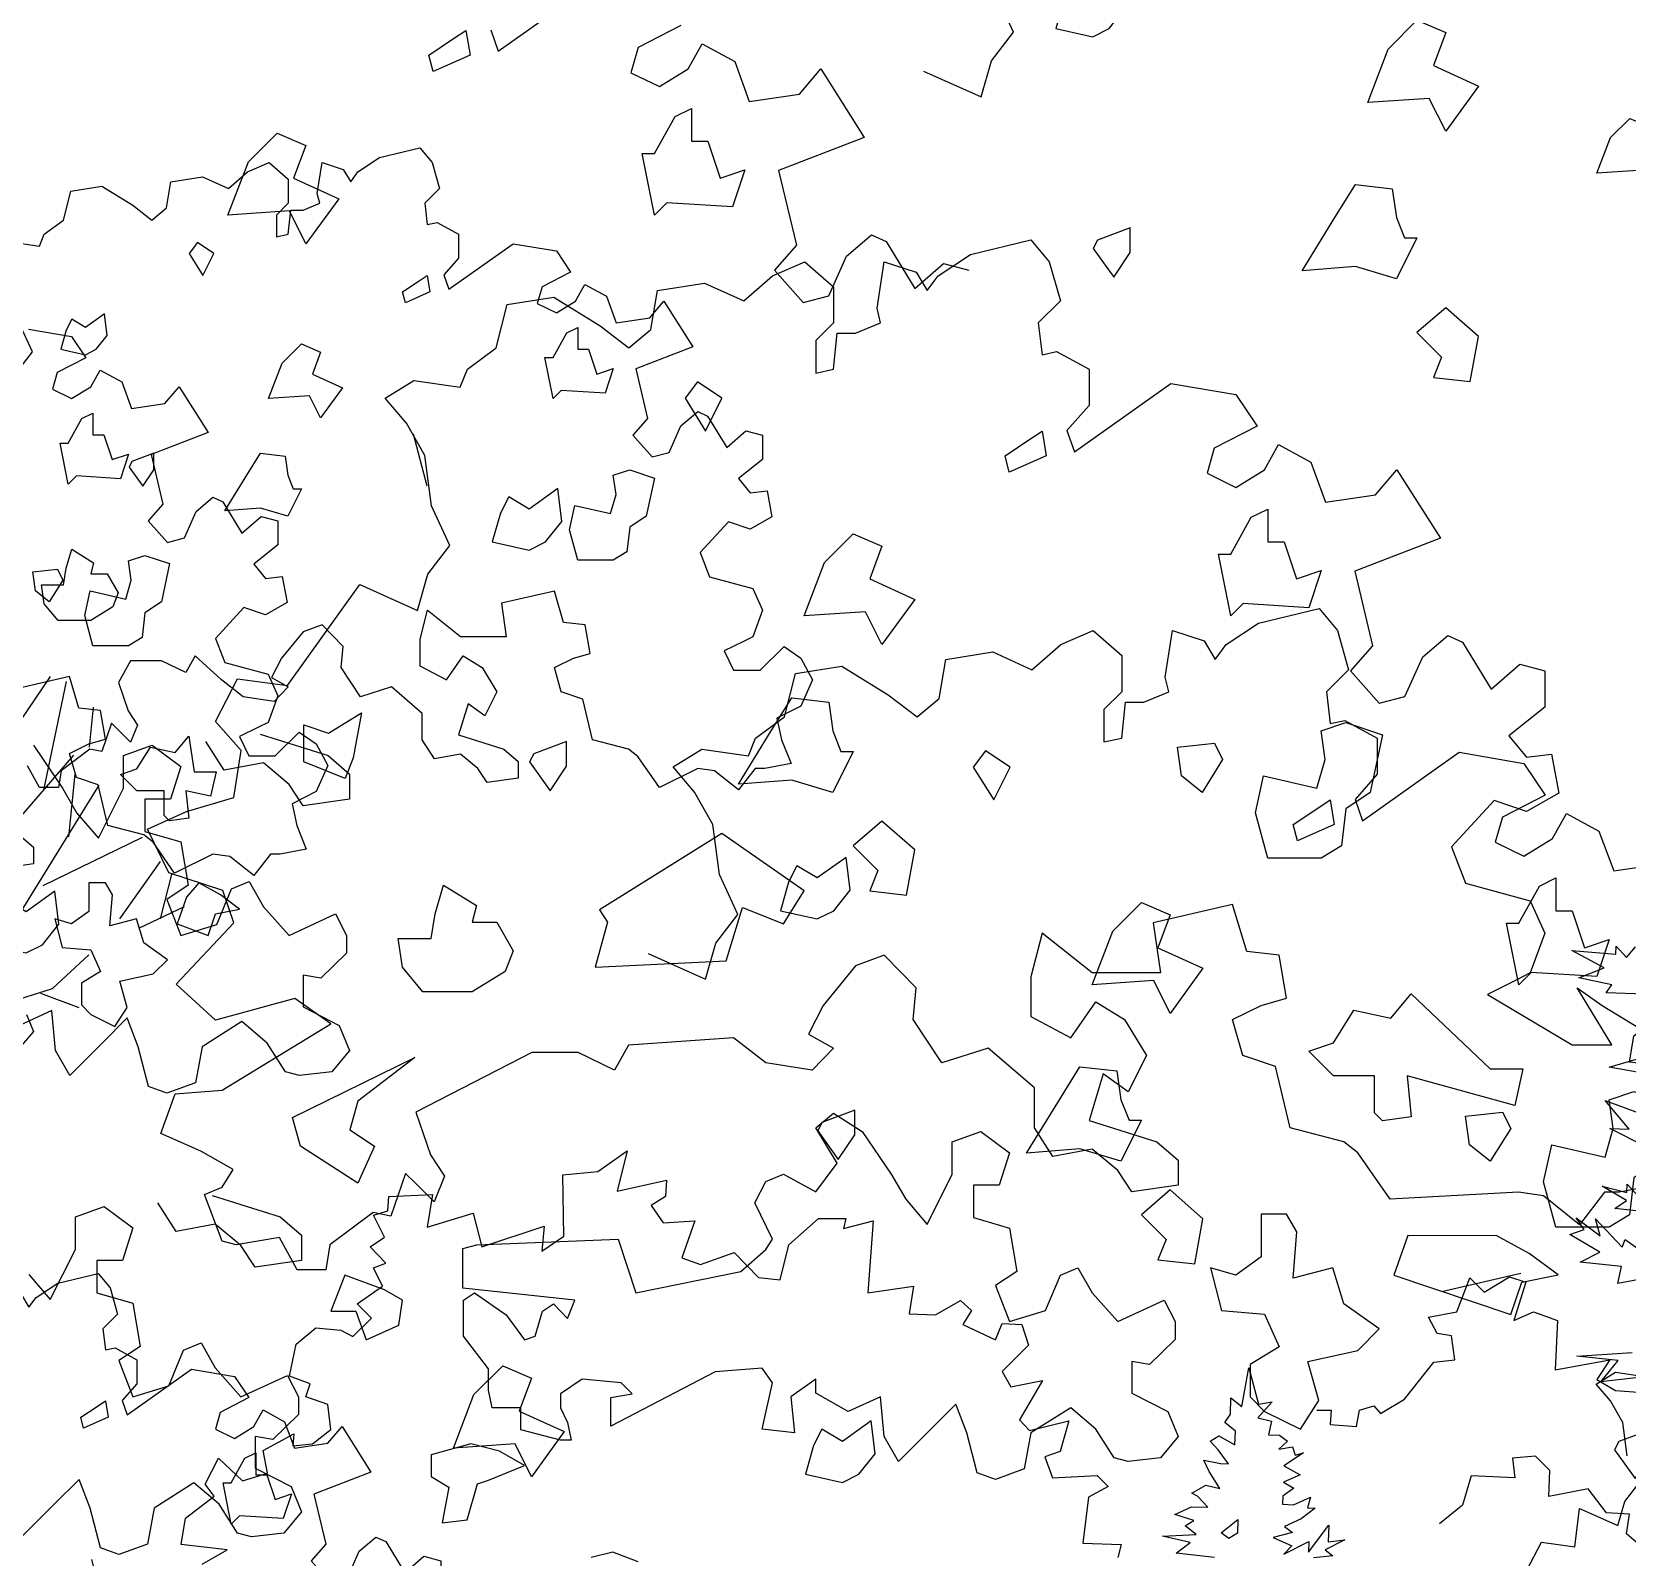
# Model space of a CAD drawing. Header units: inches. Extents: x -11 to 128, y 7 to 56.
# Drawn here: x 30.561 to 31.252, y 22.593 to 23.254 of the extents above; entities that cross this region are included whole.
import ezdxf

# ---------------------------------------------------------------- set-up
doc = ezdxf.new("R2010")
doc.units = ezdxf.units.IN
doc.header["$MEASUREMENT"] = 0
doc.layers.add('CAY', color=94, linetype='Continuous')
doc.layers.add('CAY-3', color=61, linetype='Continuous')
picture_1 = doc.add_image_def('image1.jpg', size_in_pixel=(1680, 1093))

# ---------------------------------------------------------------- blocks, each defined once
blk = doc.blocks.new('A$C76451831')
at = {"layer": 'CAY'}
for p, q in [((1479.9, 1929.8), (1538.3, 1944)), ((1538.3, 1944), (1555.9, 1922.7)), ((1448.6, 1909.2), (1479.9, 1929.8)), ((1261.1, 1885), (1288.9, 1909.2)), ((1288.9, 1909.2), (1320.1, 1922.7)), ((1320.1, 1922.7), (1347.8, 1898.6)), ((1389.7, 1877.9), (1396.8, 1922.7)), ((1396.8, 1922.7), (1427.4, 1912.7)), ((1427.4, 1912.7), (1438, 1895)), ((1438, 1895), (1448.6, 1909.2)), ((1555.9, 1922.7), (1566.6, 1885)), ((1171.5, 1857.3), (1178, 1895)), ((1178, 1895), (1223.4, 1902.1)), ((1223.4, 1902.1), (1261.1, 1885)), ((1347.8, 1898.6), (1347.8, 1863.8)), ((1022.3, 1839.6), (1033, 1881.5)), ((1033, 1881.5), (1077.8, 1888.5)), ((1077.8, 1888.5), (1122.6, 1860.8)), ((1393.2, 1863.8), (1389.7, 1877.9)), ((1566.6, 1885), (1545.3, 1863.8)), ((1347.8, 1863.8), (1330.7, 1846.6)), ((1369, 1853.7), (1393.2, 1863.8)), ((1545.3, 1863.8), (1548.9, 1833.1)), ((1122.6, 1860.8), (1150.3, 1839.6)), ((1150.3, 1839.6), (1171.5, 1857.3)), ((1347.8, 1818.9), (1351.4, 1853.7)), ((1351.4, 1853.7), (1369, 1853.7)), ((994.6, 1818.9), (1022.3, 1839.6)), ((1330.7, 1846.6), (1330.7, 1815.4)), ((1548.9, 1833.1), (1563, 1836)), ((1563, 1836), (1594.3, 1818.9)), ((987.6, 1801.8), (994.6, 1818.9)), ((1330.7, 1815.4), (1347.8, 1818.9)), ((1594.3, 1818.9), (1594.3, 1784.1)), ((915, 1791.2), (942.7, 1808.3)), ((942.7, 1808.3), (987.6, 1801.8)), ((1580.1, 1739.3), (1673.3, 1805.4)), ((1673.3, 1805.4), (1735.8, 1794.7)), ((935.7, 1767), (915, 1791.2)), ((1735.8, 1794.7), (1756.4, 1764.1)), ((1594.3, 1784.1), (1573, 1759.9)), ((953.4, 1735.8), (935.7, 1767)), ((1573, 1759.9), (1580.1, 1739.3)), ((1756.4, 1764.1), (1715.1, 1742.8)), ((1715.1, 1742.8), (1708.1, 1718.6)), ((1763.5, 1722.2), (1777.1, 1746.4)), ((1777.1, 1746.4), (1808.3, 1729.3)), ((959.8, 1687.4), (953.4, 1735.8)), ((1808.3, 1729.3), (1822.5, 1690.9)), ((1708.1, 1718.6), (1735.8, 1705.1)), ((1735.8, 1705.1), (1763.5, 1722.2)), ((1822.5, 1690.9), (1870.8, 1698)), ((977.5, 1649), (959.8, 1687.4)), ((956.3, 1621.3), (977.5, 1649)), ((946.3, 1586.5), (956.3, 1621.3)), ((890.9, 1611.3), (946.3, 1586.5)), ((2764.5, 1473.6), (2857.6, 1539.7)), ((3261.7, 1492), (3244, 1530.4)), ((2757.4, 1494.2), (2764.5, 1473.6)), ((2940.8, 1498.4), (2899.5, 1477.1)), ((2947.9, 1456.5), (2961.4, 1480.7)), ((2961.4, 1480.7), (2992.7, 1463.6)), ((3240.4, 1464.3), (3261.7, 1492)), ((2899.5, 1477.1), (2892.4, 1452.9)), ((2992.7, 1463.6), (3006.8, 1425.2)), ((3230.4, 1429.5), (3240.4, 1464.3)), ((2892.4, 1452.9), (2920.1, 1439.4)), ((2920.1, 1439.4), (2947.9, 1456.5)), ((3055.2, 1432.3), (3075.8, 1456.5)), ((3075.8, 1456.5), (3117.7, 1390.4)), ((3175, 1454.3), (3230.4, 1429.5)), ((3006.8, 1425.2), (3055.2, 1432.3)), ((3117.7, 1390.4), (3035.1, 1358.6)), ((3035.1, 1358.6), (3052.2, 1286.6)), ((1732.8, 1302.8), (1656.2, 1285.1)), ((3052.2, 1286.6), (3031, 1262.4)), ((2281, 794.5), (2332.5, 870.4)), ((2326.2, 761), (2347.8, 865.6)), ((2491.6, 827), (2512.8, 868.3)), ((2512.8, 868.3), (2561.2, 861.8)), ((2370.1, 802.5), (2374.1, 840.9)), ((2516.4, 799.3), (2491.6, 827)), ((2294.3, 724.1), (2354.9, 794.5)), ((2509.3, 753.8), (2516.4, 799.3)), ((2350.1, 715.8), (2356.4, 776.4)), ((2278.7, 602.9), (2379.6, 765.8)), ((2426.2, 723.2), (2463.9, 740.3)), ((2463.9, 740.3), (2509.3, 753.8)), ((2325.4, 669), (2421.3, 715.4)), ((2446.8, 681.3), (2426.2, 723.2)), ((2399.3, 636.8), (2438.6, 692.2)), ((2438.6, 636.8), (2450, 680.8)), ((2498.7, 664.2), (2446.8, 681.3)), ((2509.3, 632.9), (2498.7, 664.2)), ((2417.8, 627.7), (2461.8, 648.6)), ((2334.4, 569.5), (2369.4, 602.2)), ((2289.6, 555.4), (2334.4, 569.5)), ((2323, 565.2), (2360, 551.4)), ((3831.9, 373.1), (3807.8, 341.8)), ((3846.1, 373.1), (3831.9, 373.1)), ((3883.8, 380.2), (3846.1, 373.1))]:
    blk.add_line(p, q, dxfattribs=at)
for points in [[(1240.2, 1791.1), (1216.4, 1806.9), (1204.5, 1791.1), (1224.3, 1759.4)], [(1537.1, 1751.5), (1548.9, 1759.4), (1552.9, 1735.6), (1517.3, 1719.8), (1513.3, 1735.6)], [(1085.8, 1672.3), (1081.8, 1704), (1054.1, 1684.2), (1034.3, 1696), (1026.4, 1680.2), (1018.5, 1652.5), (1054.1, 1644.6), (1069.9, 1652.5)], [(1750.8, 1676.2), (1766.7, 1684.2), (1766.7, 1652.5), (1782.5, 1652.5), (1794.4, 1616.8), (1818.1, 1624.8), (1806.3, 1589.1), (1742.9, 1593.1), (1731.1, 1581.2), (1719.2, 1640.6), (1731.1, 1640.6)], [(1339.1, 1632.7), (1366.8, 1660.4), (1394.5, 1648.5), (1382.7, 1616.8), (1426.2, 1597), (1394.5, 1553.5), (1378.7, 1585.2), (1319.3, 1581.2)], [(3369.9, 1515.3), (3365.9, 1547), (3338.2, 1527.2), (3318.4, 1539), (3310.5, 1523.2), (3302.6, 1495.5), (3338.2, 1487.6), (3354, 1495.5)], [(1287.7, 1470.3), (1307.5, 1502), (1343.1, 1498), (1347, 1470.3), (1355, 1450.5), (1366.8, 1450.5), (1347, 1410.9), (1307.5, 1422.8), (1256, 1418.8)], [(2721.4, 1485.8), (2733.3, 1493.7), (2737.3, 1469.9), (2701.6, 1454.1), (2697.7, 1469.9)], [(3623.3, 1475.7), (3651, 1503.4), (3678.7, 1491.5), (3666.8, 1459.8), (3710.3, 1440), (3678.7, 1396.5), (3662.8, 1428.1), (3603.5, 1424.2)], [(1754.8, 1391.1), (1762.7, 1426.7), (1814.2, 1414.8), (1822.1, 1442.6), (1818.1, 1470.3), (1841.9, 1478.2), (1877.5, 1466.3), (1865.7, 1410.9), (1841.9, 1395), (1837.9, 1359.4), (1818.1, 1347.5), (1766.7, 1347.5)], [(1058.5, 1448.2), (1054.5, 1440.3), (1074.3, 1412.6), (1090.2, 1436.3), (1090.2, 1460.1)], [(1683.5, 1426.7), (1679.6, 1454.5), (1715.2, 1458.4), (1723.1, 1442.6), (1703.3, 1410.9)], [(2935.2, 1410.5), (2951, 1418.5), (2951, 1386.8), (2966.9, 1386.8), (2978.8, 1351.1), (3002.5, 1359.1), (2990.6, 1323.4), (2927.3, 1327.4), (2915.4, 1315.5), (2903.5, 1374.9), (2915.4, 1374.9)], [(3837.8, 1390.3), (3856.3, 1408.8), (3874.8, 1400.9), (3866.9, 1379.8), (3895.9, 1366.6), (3874.8, 1337.5), (3864.2, 1358.6), (3824.6, 1356)], [(2523.5, 1367), (2551.2, 1394.7), (2578.9, 1382.8), (2567, 1351.1), (2610.6, 1331.3), (2578.9, 1287.8), (2563.1, 1319.5), (2503.7, 1315.5)], [(1418.3, 1311.9), (1426.2, 1355.4), (1394.5, 1383.2), (1366.8, 1359.4), (1390.6, 1335.6), (1382.7, 1315.8)], [(3571.8, 1313.3), (3591.6, 1345), (3627.2, 1341), (3631.2, 1313.3), (3639.1, 1293.5), (3651, 1293.5), (3631.2, 1253.9), (3591.6, 1265.8), (3540.1, 1261.8)], [(3342.6, 1291.2), (3338.7, 1283.3), (3358.5, 1255.6), (3374.3, 1279.3), (3374.3, 1303.1)], [(3702.4, 1154.9), (3710.3, 1198.4), (3678.7, 1226.2), (3651, 1202.4), (3674.7, 1178.6), (3666.8, 1158.8)], [(722.8, 1185.8), (750.5, 1213.5), (778.2, 1201.7), (766.3, 1170), (809.9, 1150.2), (778.2, 1106.6), (762.4, 1138.3), (703, 1134.3)], [(1109.9, 1128.8), (1106, 1160.5), (1078.3, 1140.7), (1058.5, 1152.6), (1050.5, 1136.7), (1042.6, 1109), (1078.3, 1101.1), (1094.1, 1109)], [(2362.9, 1119.3), (2373.5, 1124.6), (2373.5, 1103.5), (2384.1, 1103.5), (2392, 1079.7), (2407.8, 1085), (2399.9, 1061.2), (2357.7, 1063.9), (2349.7, 1055.9), (2341.8, 1095.6), (2349.7, 1095.6)], [(1443.6, 1052.7), (1459.9, 1065.3), (1459.5, 1052.2), (1451.1, 1047)], [(2365.6, 929.2), (2370.9, 953), (2405.2, 945.1), (2410.4, 963.5), (2407.8, 982), (2423.6, 987.3), (2447.4, 979.4), (2439.5, 942.4), (2423.6, 931.9), (2421, 908.1), (2407.8, 900.2), (2373.5, 900.2)], [(2318.1, 953), (2315.4, 971.5), (2339.2, 974.1), (2344.5, 963.5), (2331.3, 942.4)], [(2577.1, 788.1), (2577.1, 823.8), (2600.8, 815.8), (2632.5, 835.6), (2624.6, 792.1), (2616.7, 772.3)], [(2415.7, 781.4), (2428.9, 802.5), (2452.7, 797.2), (2465.9, 813), (2471.2, 778.7), (2492.3, 778.7), (2487, 755), (2463.2, 760.2), (2465.9, 733.8), (2447.4, 731.2), (2442.1, 736.5), (2442.1, 760.2), (2415.7, 760.2), (2399.9, 776.1)], [(2392.2, 660), (2385.5, 671.4), (2369.4, 671.4), (2369.4, 643.8), (2352.9, 632), (2336.8, 636.8), (2343.9, 609.2), (2371.4, 606.9), (2380.8, 586), (2362.3, 574.6), (2362.3, 553.8), (2371.4, 544.4), (2394.6, 533), (2406.4, 551.4), (2399.3, 576.6), (2431.5, 583.7), (2445.3, 597.4), (2422.5, 613.6), (2415.4, 636.8), (2389.8, 630.1)], [(2475.5, 671.4), (2463.7, 657.6), (2454.7, 632), (2484.6, 620.6), (2491.7, 641.5), (2514.8, 646.2), (2496.4, 660)]]:
    blk.add_lwpolyline(points, close=True, dxfattribs=at)
for points in [[(460.4, 1022.4), (484.6, 1036.1), (440.3, 1041.4), (444.5, 1066.7), (472, 1087.8), (463.5, 1099.4), (476.2, 1124.7), (499.4, 1102.6), (523.6, 1110), (519.4, 1132.1), (549, 1147.9), (547.9, 1136.3), (566.9, 1138.4), (584.8, 1152.1), (581.7, 1176.4), (560.6, 1183.8), (564.8, 1196.4), (544.7, 1203.8), (551.1, 1234.4), (570.1, 1250.2), (594.3, 1248.1), (605.9, 1241.8), (623.8, 1259.7), (610.1, 1273.4), (634.4, 1290.3), (625.9, 1308.2), (637.6, 1312.5), (622.8, 1328.3), (636.5, 1337.8), (625.9, 1358.9), (639.7, 1363.1), (640.7, 1376.8), (682.9, 1378.9), (677.6, 1347.3), (721.9, 1361), (730.4, 1328.3), (790.5, 1348.3), (788.4, 1324.1), (809.5, 1338.8), (808.4, 1397.9), (842.2, 1401.1), (870.6, 1421.1), (861.1, 1382.1), (908.6, 1392.6), (907.6, 1376.8), (893.8, 1368.4), (905.4, 1351.5), (936, 1353.6), (923.4, 1317.7), (941.3, 1311.4), (974, 1323), (997.2, 1298.7), (1018.3, 1296.6), (1026.7, 1330.4), (1055.2, 1355.7), (1081.6, 1355.7), (1079.5, 1346.2), (1107.9, 1353.6), (1102.7, 1284), (1147, 1290.3), (1142.7, 1263.9), (1168.1, 1262.9), (1192.3, 1276.6), (1202.9, 1267.1), (1194.4, 1253.4), (1226.1, 1238.6), (1232.4, 1254.5), (1251.4, 1253.4), (1257.7, 1233.4), (1232.4, 1208), (1240.8, 1193.3), (1271.4, 1199.6), (1249.3, 1161.6), (1258.8, 1151.1), (1296.7, 1160.6), (1288.3, 1131.1), (1273.5, 1125.8), (1280.9, 1105.7), (1324.2, 1107.9), (1334.7, 1097.3), (1315.7, 1086.8), (1310.4, 1042.5), (1347.4, 1041.4), (1344.2, 1028.7)], [(1738.5, 1015.9), (1752.7, 1043.4), (1784.9, 1039.1), (1789.6, 1076), (1826.6, 1059.5), (1833.2, 1082.7), (1847.4, 1101.2)], [(1835.6, 1126.7), (1831.3, 1159), (1819.5, 1179.8), (1805.7, 1196), (1824.2, 1207.4), (1854.1, 1203)], [(2311.2, 1205.4), (2352.9, 1198.3), (2366.7, 1177.9), (2339.1, 1163.7), (2334.4, 1147.6), (2352.9, 1138.5), (2371.4, 1149.9), (2380.4, 1166.1), (2401.2, 1154.7), (2410.7, 1129.1), (2442.9, 1133.8), (2456.7, 1149.9), (2484.6, 1105.9), (2429.6, 1084.7), (2441, 1036.7), (2426.8, 1020.6), (2445.3, 999.7), (2461.8, 1004.1), (2473.2, 1029.6), (2489.3, 1043.4), (2498.7, 1039.1), (2517.2, 1008.8), (2535.7, 1024.9), (2551.8, 1020.6), (2551.8, 997.4), (2528.6, 978.9), (2540, 965.1), (2556.1, 967.1), (2560.8, 941.9), (2540, 930.1), (2519.2, 937.2), (2491.7, 907.3), (2500.7, 884.1), (2542.4, 872.7), (2551.8, 851.9), (2542.4, 826.3), (2533.3, 821.6), (2514.8, 812.5), (2523.9, 794.1), (2549.4, 794.1), (2572.6, 816.9), (2588.7, 805.5), (2600.1, 784.6), (2588.7, 759.5), (2565.6, 747.7), (2570.3, 726.8), (2579.3, 704), (2554.2, 699.3), (2544.7, 699.3), (2528.6, 678.5), (2505.4, 696.9), (2489.3, 699.3), (2452.3, 680.8), (2431.5, 710.7), (2422.5, 717.8), (2387.9, 726.8), (2378.5, 766.1), (2357.6, 773.2), (2350.9, 796.4), (2369.4, 805.5), (2385.5, 810.2), (2380.8, 837.7), (2360, 840.1), (2350.9, 870.4), (2299.8, 858.6)], [(2302.2, 717.8), (2316, 706), (2316, 689.9), (2286.1, 685.5)], [(1437.3, 1028.9), (1400.3, 1032.9), (1413.8, 1043.3), (1387.3, 1049.2), (1419.5, 1050.8), (1409, 1059.4), (1417.3, 1064.5), (1398.9, 1070.1), (1415, 1077.7), (1430.9, 1077.2), (1420.8, 1088), (1415.5, 1090.9), (1428.9, 1098.6), (1442.4, 1095.4), (1432.1, 1111.6), (1427, 1122.6), (1443.2, 1119.4), (1450.9, 1119.1), (1441, 1132.6), (1433.1, 1141), (1441.4, 1146.2), (1457, 1137.5), (1457.5, 1150.6), (1447.3, 1159.1), (1452.6, 1167.1), (1453.1, 1182.9), (1463.7, 1174.4), (1470.5, 1211.8), (1479.7, 1176.6), (1492.9, 1178.8), (1479.2, 1163.4), (1492.2, 1160.3), (1489.5, 1147.2), (1499.9, 1146.8), (1507.9, 1141.1), (1499.4, 1133.3), (1512.7, 1135.5), (1515.1, 1127.3), (1523.3, 1129.7), (1504.3, 1117.2), (1519.9, 1108.5), (1503.8, 1101.4), (1514, 1095.6), (1503.3, 1087.8), (1503, 1080.1), (1513.4, 1079.7), (1530, 1086.9), (1526.9, 1076.5), (1534.6, 1076.3), (1521.1, 1065.9), (1505, 1058.7), (1512.5, 1053), (1493.8, 1048.2), (1512, 1039.9), (1504.1, 1032), (1528.5, 1044.3), (1528.1, 1033.9), (1547.6, 1060), (1547.1, 1043.7), (1563, 1045.8), (1544.1, 1036.1), (1551.6, 1030.3), (1532.9, 1028.3)], [(3881.7, 196.4), (3828.5, 190.1), (3845, 210.9), (3805.3, 215), (3858.5, 218.6)], [(3906.5, 296.7), (3844.9, 285.2), (3848.2, 301.4), (3808.5, 305.5), (3827.4, 315.3), (3798.5, 332.2), (3812.3, 337.1), (3804.5, 348.3), (3827.9, 331.1), (3823.1, 347.6), (3848.9, 320), (3851.8, 327.6), (3867.3, 316.6)], [(3876.8, 353.5), (3842, 357.4), (3853.2, 365.2), (3829.6, 379.1), (3853.4, 372.9), (3853.7, 381), (3874.2, 359)], [(3870.8, 417.6), (3837, 434.6), (3855.6, 434), (3832.5, 461.5), (3871.9, 447)], [(3876, 486.8), (3836.3, 493.6), (3868.4, 502.9)], [(3870.5, 564), (3833.4, 565.3), (3839.1, 573.3), (3807.2, 579.8), (3831.5, 589.4), (3800.4, 606.4), (3842.9, 602.6), (3843.1, 610.3), (3853.2, 599.5), (3861.7, 609.7)], [(881.2, 1024.5), (856.9, 1034), (835.8, 1028.7)], [(2309.3, 544.4), (2316, 528.2), (2304.6, 514.5)]]:
    blk.add_lwpolyline(points, dxfattribs=at)
at = {"layer": 'CAY-3'}
for p, q in [((3100.6, 1276), (3124.7, 1296.6)), ((3124.7, 1296.6), (3138.9, 1290.1)), ((3138.9, 1290.1), (3166.6, 1244.7)), ((3188.9, 1257), (3220.2, 1277.6)), ((3220.2, 1277.6), (3278.5, 1291.8)), ((3278.5, 1291.8), (3296.2, 1270.6)), ((3029.1, 1257), (3060.4, 1270.6)), ((3031, 1262.4), (3058.7, 1231.2)), ((3060.4, 1270.6), (3088.1, 1246.4)), ((3083.5, 1237.6), (3100.6, 1276)), ((3130, 1225.7), (3137, 1270.6)), ((3137, 1270.6), (3167.7, 1260.5)), ((3166.6, 1244.7), (3194.3, 1268.9)), ((3194.3, 1268.9), (3218.5, 1262.4)), ((3296.2, 1270.6), (3306.9, 1232.8)), ((2918.3, 1242.8), (2963.7, 1249.9)), ((2963.7, 1249.9), (3001.4, 1232.8)), ((3001.4, 1232.8), (3029.1, 1257)), ((3167.7, 1260.5), (3178.3, 1242.8)), ((3178.3, 1242.8), (3188.9, 1257)), ((2773.2, 1229.3), (2818.1, 1236.4)), ((2818.1, 1236.4), (2862.9, 1208.6)), ((2911.8, 1205.1), (2918.3, 1242.8)), ((3058.7, 1231.2), (3083.5, 1237.6)), ((3088.1, 1246.4), (3088.1, 1211.6)), ((3306.9, 1232.8), (3285.6, 1211.6)), ((2762.6, 1187.4), (2773.2, 1229.3)), ((3133.5, 1211.6), (3130, 1225.7)), ((2862.9, 1208.6), (2890.6, 1187.4)), ((2890.6, 1187.4), (2911.8, 1205.1)), ((3088.1, 1211.6), (3071, 1194.5)), ((3088.1, 1166.8), (3091.6, 1201.6)), ((3091.6, 1201.6), (3109.3, 1201.6)), ((3109.3, 1201.6), (3133.5, 1211.6)), ((3285.6, 1211.6), (3289.2, 1180.9)), ((2734.9, 1166.8), (2762.6, 1187.4)), ((3071, 1194.5), (3071, 1163.2)), ((3289.2, 1180.9), (3303.3, 1183.9)), ((3303.3, 1183.9), (3334.6, 1166.8)), ((2655.3, 1139), (2683, 1156.1)), ((2683, 1156.1), (2727.8, 1149.6)), ((2727.8, 1149.6), (2734.9, 1166.8)), ((3071, 1163.2), (3088.1, 1166.8)), ((3334.6, 1166.8), (3334.6, 1131.9)), ((2676, 1114.8), (2655.3, 1139)), ((3320.4, 1087.1), (3413.6, 1153.2)), ((3413.6, 1153.2), (3476.1, 1142.6)), ((3476.1, 1142.6), (3496.7, 1111.9)), ((3334.6, 1131.9), (3313.3, 1107.8)), ((2693.6, 1083.6), (2676, 1114.8)), ((3496.7, 1111.9), (3455.4, 1090.7)), ((3313.3, 1107.8), (3320.4, 1087.1)), ((3503.8, 1070), (3517.3, 1094.2)), ((3517.3, 1094.2), (3548.6, 1077.1)), ((2700.1, 1035.2), (2693.6, 1083.6)), ((3455.4, 1090.7), (3448.4, 1066.5)), ((3448.4, 1066.5), (3476.1, 1052.9)), ((3476.1, 1052.9), (3503.8, 1070)), ((3548.6, 1077.1), (3562.7, 1038.8)), ((3611.1, 1045.8), (3631.7, 1070)), ((3631.7, 1070), (3673.6, 1003.9)), ((2717.8, 996.9), (2700.1, 1035.2)), ((3562.7, 1038.8), (3611.1, 1045.8)), ((3673.6, 1003.9), (3591, 972.1)), ((2696.6, 969.1), (2717.8, 996.9)), ((3591, 972.1), (3608.1, 900.1)), ((2561.2, 861.8), (2631.1, 959.1)), ((2631.1, 959.1), (2686.6, 934.3)), ((2686.6, 934.3), (2696.6, 969.1)), ((6577.4, 899), (6564.2, 949.2)), ((3656.5, 889.5), (3680.7, 910.2)), ((3680.7, 910.2), (3694.8, 903.7)), ((3608.1, 900.1), (3586.9, 875.9)), ((3694.8, 903.7), (3722.5, 858.3)), ((3639.4, 851.2), (3656.5, 889.5)), ((3722.5, 858.3), (3750.2, 882.4)), ((3750.2, 882.4), (3774.4, 875.9)), ((3586.9, 875.9), (3614.6, 844.7)), ((3774.4, 875.9), (3774.4, 841.1)), ((3614.6, 844.7), (3639.4, 851.2)), ((3774.4, 841.1), (3739.6, 813.4)), ((3739.6, 813.4), (3756.7, 792.8)), ((3756.7, 792.8), (3780.9, 795.7)), ((3780.9, 795.7), (3788, 758)), ((3788, 758), (3756.7, 740.3)), ((3725.5, 750.9), (3684.2, 706.1)), ((3756.7, 740.3), (3725.5, 750.9)), ((3684.2, 706.1), (3697.8, 671.3)), ((3697.8, 671.3), (3760.3, 654.2)), ((3473.1, 650.6), (3396.5, 632.9)), ((3486.7, 605.2), (3473.1, 650.6)), ((3760.3, 654.2), (3774.4, 622.9)), ((6197.6, 649.2), (6225.3, 607.9)), ((6284.2, 639.1), (6312, 649.2)), ((6312, 649.2), (6339.7, 628.5)), ((6381.5, 625), (6363.8, 652.7)), ((6416.3, 659.8), (6481.8, 639.1)), ((2453.9, 573.9), (2509.3, 632.9)), ((3396.5, 632.9), (3403.5, 584.6)), ((6284.2, 607.9), (6284.2, 639.1)), ((6419.3, 632.1), (6381.5, 625)), ((6444, 611.4), (6419.3, 632.1)), ((6481.8, 639.1), (6502.4, 621.4)), ((3289.2, 622.9), (3278.5, 581)), ((3337.5, 584.6), (3289.2, 622.9)), ((3774.4, 622.9), (3760.3, 584.6)), ((6339.7, 628.5), (6329.6, 597.3)), ((6502.4, 621.4), (6502.4, 597.3)), ((3137, 601.7), (3109.3, 591.6)), ((3167.7, 570.4), (3137, 601.7)), ((3517.9, 601.7), (3486.7, 605.2)), ((3525, 560.4), (3517.9, 601.7)), ((6225.3, 607.9), (6239.4, 583.7)), ((6260.1, 559.5), (6284.2, 607.9)), ((6457.6, 590.8), (6444, 611.4)), ((3109.3, 591.6), (3078.1, 553.3)), ((6304.9, 597.3), (6304.9, 566)), ((6329.6, 597.3), (6304.9, 597.3)), ((6502.4, 597.3), (6457.6, 590.8)), ((2491.6, 539.1), (2453.9, 573.9)), ((3164.8, 539.7), (3167.7, 570.4)), ((3278.5, 581), (3278.5, 542.7)), ((3403.5, 584.6), (3337.5, 584.6)), ((3746.7, 577.5), (3719, 563.9)), ((3760.3, 584.6), (3746.7, 577.5)), ((3839, 515.2), (3805.7, 570.4)), ((3805.7, 570.4), (3829.8, 553.3)), ((6239.4, 583.7), (6260.1, 559.5)), ((2568.3, 559.8), (2491.6, 539.1)), ((2603, 535.6), (2568.3, 559.8)), ((3316.9, 522), (3341, 556.8)), ((3341, 556.8), (3368.8, 539.7)), ((3500.8, 553.3), (3525, 560.4)), ((3719, 563.9), (3800.7, 515.2)), ((6304.9, 566), (6339.7, 556)), ((6339.7, 556), (6346.7, 514.1)), ((3078.1, 553.3), (3063.9, 525.6)), ((3192.5, 497.8), (3164.8, 539.7)), ((3278.5, 542.7), (3316.9, 522)), ((3368.8, 539.7), (3390, 504.9)), ((3473.1, 539.7), (3500.8, 553.3)), ((3483.1, 504.9), (3473.1, 539.7)), ((3829.8, 553.3), (3915.1, 501.1)), ((2498.1, 471.6), (2603, 535.6)), ((3063.9, 525.6), (3088.1, 512)), ((2890.2, 514.9), (2876.6, 490.8)), ((2991.4, 522), (2890.2, 514.9)), ((3022.7, 497.8), (2991.4, 522)), ((3088.1, 512), (3067.5, 490.8)), ((3237.3, 512), (3192.5, 497.8)), ((3282.1, 473.7), (3237.3, 512)), ((3800.7, 515.2), (3839, 515.2)), ((6346.7, 514.1), (6326.1, 500.5)), ((6374.5, 476.3), (6388.6, 510.6)), ((6388.6, 510.6), (6405.7, 517.6)), ((6405.7, 517.6), (6419.3, 493.4)), ((2797, 507.9), (2685, 450.4)), ((2841.8, 507.9), (2797, 507.9)), ((2876.6, 490.8), (2841.8, 507.9)), ((3067.5, 490.8), (3022.7, 497.8)), ((3390, 504.9), (3372.3, 470.1)), ((3514.4, 494.3), (3483.1, 504.9)), ((3528.5, 435.3), (3514.4, 494.3)), ((6326.1, 500.5), (6339.7, 465.7)), ((6419.3, 493.4), (6444, 465.7)), ((3348.1, 487.2), (3334.6, 442.4)), ((3372.3, 470.1), (3348.1, 487.2)), ((6444, 465.7), (6488.8, 486.4)), ((6488.8, 486.4), (6499.5, 465.7)), ((2439.1, 429.8), (2452.7, 468.1)), ((2452.7, 468.1), (2498.1, 471.6)), ((3282.1, 435.3), (3282.1, 473.7)), ((6339.7, 465.7), (6374.5, 476.3)), ((6499.5, 465.7), (6499.5, 448.6)), ((2685, 450.4), (2699.2, 409.1)), ((3071, 435.3), (3088.1, 449.5)), ((3088.1, 449.5), (3115.8, 431.8)), ((6499.5, 448.6), (6474.7, 424.4)), ((3091.6, 401.1), (3071, 435.3)), ((3115.8, 431.8), (3143.5, 390.5)), ((3202.5, 421.8), (3230.2, 431.8)), ((3230.2, 431.8), (3257.9, 411.1)), ((3299.8, 407.6), (3282.1, 435.3)), ((3334.6, 442.4), (3400, 421.8)), ((3580.4, 421.8), (3528.5, 435.3)), ((2477.5, 412.7), (2439.1, 429.8)), ((3202.5, 390.5), (3202.5, 421.8)), ((3400, 421.8), (3420.6, 404.1)), ((3594, 411.1), (3580.4, 421.8)), ((6457.6, 427.4), (6457.6, 396.7)), ((6474.7, 424.4), (6457.6, 427.4)), ((2508.7, 395), (2477.5, 412.7)), ((2699.2, 409.1), (2712.7, 388.5)), ((3071, 373.4), (3091.6, 401.1)), ((3257.9, 411.1), (3247.9, 379.9)), ((3337.5, 414.7), (3299.8, 407.6)), ((3362.3, 394), (3337.5, 414.7)), ((3420.6, 404.1), (3420.6, 379.9)), ((3625.2, 366.3), (3594, 411.1)), ((2498.1, 377.9), (2508.7, 395)), ((2675.1, 391.3), (2660.8, 350.1)), ((2685, 381.4), (2675.1, 391.3)), ((2712.7, 388.5), (2702.7, 363.7)), ((3022.7, 383.4), (3039.8, 390.5)), ((3039.8, 390.5), (3071, 373.4)), ((3143.5, 390.5), (3157.7, 366.3)), ((3178.3, 342.1), (3202.5, 390.5)), ((3375.8, 373.4), (3362.3, 394)), ((6215.3, 393.2), (6184, 379)), ((6218.8, 354.8), (6215.3, 393.2)), ((6287.8, 386.1), (6263.6, 361.9)), ((6298.4, 358.4), (6287.8, 386.1)), ((6457.6, 396.7), (6492.4, 379)), ((2481, 370.8), (2498.1, 377.9)), ((2498.1, 326), (2481, 370.8)), ((2488.6, 369.9), (2554, 349.3)), ((2702.7, 363.7), (2685, 381.4)), ((3012, 362.8), (3022.7, 383.4)), ((3223.1, 379.9), (3223.1, 348.6)), ((3247.9, 379.9), (3223.1, 379.9)), ((3420.6, 379.9), (3375.8, 373.4)), ((3748.8, 373.1), (3625.2, 366.3)), ((3773, 369.5), (3748.8, 373.1)), ((3807.8, 341.8), (3773, 369.5)), ((6398.6, 382.6), (6360.3, 358.4)), ((6422.8, 361.9), (6398.6, 382.6)), ((6492.4, 379), (6502.4, 354.8)), ((2356.5, 349.3), (2384.2, 359.3)), ((2384.2, 359.3), (2411.9, 338.7)), ((2453.8, 335.1), (2436.1, 362.9)), ((3029.1, 328), (3012, 362.8)), ((3157.7, 366.3), (3178.3, 342.1)), ((6232.4, 330.6), (6218.8, 354.8)), ((6263.6, 361.9), (6232.4, 330.6)), ((6308.4, 320), (6298.4, 358.4)), ((6360.3, 358.4), (6353.8, 323.6)), ((6440.5, 334.2), (6422.8, 361.9)), ((6502.4, 354.8), (6485.3, 334.2)), ((2356.5, 318), (2356.5, 349.3)), ((2411.9, 338.7), (2401.9, 307.4)), ((2491.5, 342.2), (2453.8, 335.1)), ((2516.3, 321.6), (2491.5, 342.2)), ((2554, 349.3), (2574.7, 331.6)), ((2643.7, 353.7), (2601.9, 322.4)), ((2660.8, 350.1), (2643.7, 353.7)), ((3223.1, 348.6), (3257.9, 338.6)), ((2511.7, 322.4), (2498.1, 326)), ((2553.5, 329.5), (2511.7, 322.4)), ((2570.6, 298.2), (2553.5, 329.5)), ((2574.7, 331.6), (2574.7, 307.4)), ((2744, 322.4), (2880.2, 328)), ((2880.2, 328), (2897.3, 276)), ((3022.7, 317.9), (3029.1, 328)), ((3257.9, 338.6), (3265, 296.7)), ((6353.8, 323.6), (6326.1, 313.5)), ((6454.1, 330.6), (6440.5, 334.2)), ((6485.3, 334.2), (6454.1, 330.6)), ((2332.3, 269.7), (2356.5, 318)), ((2529.9, 300.9), (2516.3, 321.6)), ((2601.9, 322.4), (2598.3, 298.2)), ((2730.4, 318.9), (2744, 322.4)), ((2730.4, 280.5), (2730.4, 318.9)), ((2998.5, 296.7), (3022.7, 317.9)), ((6326.1, 313.5), (6308.4, 320)), ((2311.7, 293.8), (2332.3, 269.7)), ((2377.2, 307.4), (2377.2, 276.1)), ((2401.9, 307.4), (2377.2, 307.4)), ((2574.7, 307.4), (2529.9, 300.9)), ((2598.3, 298.2), (2570.6, 298.2)), ((2897.3, 276), (2998.5, 296.7)), ((3265, 296.7), (3244.4, 283.1)), ((3292.7, 259), (3306.9, 293.2)), ((3306.9, 293.2), (3323.9, 300.2)), ((3323.9, 300.2), (3337.5, 276.1)), ((2838.3, 269), (2730.4, 280.5)), ((3244.4, 283.1), (3257.9, 248.3)), ((2377.2, 276.1), (2411.9, 266.1)), ((2411.9, 266.1), (2419, 224.2)), ((2731, 269), (2741.6, 276)), ((2731, 234.2), (2731, 269)), ((2741.6, 276), (2772.3, 254.8)), ((2807.1, 258.3), (2817.7, 265.4)), ((2817.7, 265.4), (2831.2, 251.3)), ((2831.2, 251.3), (2838.3, 269)), ((3337.5, 276.1), (3362.3, 248.3)), ((3362.3, 248.3), (3407.1, 269)), ((3407.1, 269), (3417.7, 248.3)), ((2772.3, 254.8), (2790, 230.6)), ((2800, 234.2), (2807.1, 258.3)), ((3257.9, 248.3), (3292.7, 259)), ((3417.7, 248.3), (3417.7, 231.2)), ((2755.2, 202.9), (2731, 234.2)), ((2790, 230.6), (2800, 234.2)), ((3417.7, 231.2), (3392.9, 207)), ((2419, 224.2), (2398.4, 210.7)), ((2446.7, 186.5), (2460.9, 220.7)), ((2460.9, 220.7), (2478, 227.8)), ((2478, 227.8), (2491.5, 203.6)), ((2398.4, 210.7), (2411.9, 175.9)), ((2491.5, 203.6), (2516.3, 175.9)), ((2755.2, 182.3), (2755.2, 202.9)), ((3019.1, 203.5), (2973.7, 200)), ((3029.1, 189.3), (3019.1, 203.5)), ((3375.8, 210), (3375.8, 179.3)), ((3392.9, 207), (3375.8, 210)), ((2411.9, 175.9), (2446.7, 186.5)), ((2516.3, 175.9), (2561.1, 196.5)), ((2561.1, 196.5), (2571.7, 175.9)), ((2845.4, 192.9), (2824.7, 178.7)), ((2883.1, 189.3), (2845.4, 192.9)), ((2973.7, 200), (2873.1, 147.5)), ((2893.7, 178.7), (2883.1, 189.3)), ((3019.1, 144.5), (3029.1, 189.3)), ((3071, 192.9), (3046.8, 175.8)), ((3071, 179.3), (3071, 192.9)), ((2571.7, 175.9), (2571.7, 158.8)), ((2758.7, 165.1), (2755.2, 182.3)), ((2824.7, 178.7), (2824.7, 165.1)), ((2873.1, 175.2), (2893.7, 178.7)), ((2873.1, 147.5), (2873.1, 175.2)), ((3046.8, 175.8), (3050.4, 141)), ((3102.3, 161.6), (3071, 179.3)), ((3133.5, 175.8), (3102.3, 161.6)), ((3137, 137.4), (3133.5, 175.8)), ((3375.8, 179.3), (3410.6, 161.6)), ((2571.7, 158.8), (2547, 134.6)), ((2786.4, 165.1), (2758.7, 165.1)), ((2786.4, 143.9), (2786.4, 165.1)), ((2824.7, 165.1), (2831.2, 151)), ((3206, 168.7), (3181.9, 144.5)), ((3216.6, 141), (3206, 168.7)), ((3316.9, 165.2), (3278.5, 141)), ((3341, 144.5), (3316.9, 165.2)), ((3410.6, 161.6), (3420.6, 137.4)), ((2824.7, 133.9), (2786.4, 143.9)), ((2831.2, 151), (2834.8, 133.9)), ((3050.4, 141), (3019.1, 144.5)), ((3181.9, 144.5), (3150.6, 113.3)), ((3226.7, 102.6), (3216.6, 141)), ((3278.5, 141), (3272.1, 106.2)), ((3358.7, 116.8), (3341, 144.5)), ((2529.9, 137.5), (2529.9, 106.9)), ((2547, 134.6), (2529.9, 137.5)), ((2834.8, 133.9), (2824.7, 133.9)), ((3150.6, 113.3), (3137, 137.4)), ((3420.6, 137.4), (3403.5, 116.8)), ((3372.3, 113.3), (3358.7, 116.8)), ((3403.5, 116.8), (3372.3, 113.3)), ((2360.1, 96.2), (2335.9, 72.1)), ((2370.7, 68.5), (2360.1, 96.2)), ((2470.9, 92.7), (2432.6, 68.5)), ((2495.1, 72.1), (2470.9, 92.7)), ((2529.9, 106.9), (2564.7, 89.2)), ((3244.4, 96.1), (3226.7, 102.6)), ((3272.1, 106.2), (3244.4, 96.1)), ((2564.7, 89.2), (2574.7, 65)), ((2335.9, 72.1), (2304.6, 40.8)), ((2380.7, 30.2), (2370.7, 68.5)), ((2432.6, 68.5), (2426.1, 33.7)), ((2512.8, 44.3), (2495.1, 72.1)), ((2574.7, 65), (2557.6, 44.3)), ((2426.1, 33.7), (2398.4, 23.7)), ((2526.3, 40.8), (2512.8, 44.3)), ((2557.6, 44.3), (2526.3, 40.8)), ((2398.4, 23.7), (2380.7, 30.2))]:
    blk.add_line(p, q, dxfattribs=at)
for points in [[(6182.3, 1010.2), (6196.5, 1028.7), (6184.7, 1054.3)], [(6173.3, 1134.9), (6203.1, 1130.6), (6207.9, 1142), (6226.3, 1155.7), (6233.4, 1183.7), (6263.3, 1188.4), (6293.2, 1169.9), (6311.6, 1155.7), (6325.8, 1167.5), (6330.1, 1192.7), (6360.4, 1197.4), (6385.5, 1186), (6404, 1202.1), (6424.8, 1211.2), (6443.3, 1195.1), (6443.3, 1171.9), (6431.9, 1160.5), (6431.9, 1139.6), (6443.3, 1142), (6445.7, 1165.2), (6457.5, 1165.2), (6473.6, 1171.9), (6471.2, 1181.3), (6475.9, 1211.2), (6496.4, 1204.5), (6503.5, 1192.7), (6510.5, 1202.1), (6531.4, 1215.9), (6570.3, 1225.3), (6582.1, 1211.2), (6589.1, 1186), (6575, 1171.9), (6577.4, 1151.4), (6586.8, 1153.4), (6607.6, 1142), (6607.6, 1118.8), (6593.5, 1102.7), (6598.2, 1088.9), (6660.3, 1132.9), (6702, 1125.9), (6715.7, 1105.4), (6688.2, 1091.2), (6683.5, 1075.1), (6702, 1066.1), (6720.4, 1077.5), (6729.5, 1093.6), (6750.3, 1082.2), (6759.7, 1056.6), (6792, 1061.4), (6805.7, 1077.5), (6833.6, 1033.4), (6778.6, 1012.2), (6790, 964.2), (6775.9, 948.1), (6794.3, 927.3), (6810.8, 931.6), (6822.2, 957.2), (6838.4, 970.9), (6847.8, 966.6), (6866.3, 936.3), (6884.7, 952.4), (6900.9, 948.1), (6900.9, 924.9), (6877.7, 906.4), (6889.1, 892.7), (6905.2, 894.6), (6909.9, 869.5), (6889.1, 857.7), (6868.2, 864.7), (6840.7, 834.9), (6849.8, 811.7), (6891.4, 800.2), (6900.9, 779.4), (6891.4, 753.8), (6882.4, 749.1), (6863.9, 740.1), (6872.9, 721.6), (6898.5, 721.6), (6921.7, 744.4), (6937.8, 733), (6949.2, 712.2), (6937.8, 687), (6914.6, 675.2), (6919.3, 654.4), (6928.4, 631.5), (6903.2, 626.8), (6893.8, 626.8), (6877.7, 606), (6854.5, 624.5), (6838.4, 626.8), (6801.4, 608.3), (6780.6, 638.2), (6771.5, 645.3), (6736.9, 654.4), (6727.5, 693.7), (6706.7, 700.8), (6700, 724), (6718.5, 733), (6734.6, 737.7), (6729.9, 765.3), (6709, 767.6), (6700, 797.9), (6648.9, 786.1), (6653.6, 753.8), (6609.6, 753.8), (6577.4, 779.4), (6570.3, 751.5), (6570.3, 725.9), (6595.8, 712.2), (6611.9, 735.4), (6630.4, 724), (6644.6, 700.8), (6632.8, 677.6), (6616.7, 689), (6607.6, 659.1), (6651.2, 645.3), (6665, 633.5), (6665, 617.4), (6635.1, 613.1), (6626.1, 626.8), (6609.6, 640.6), (6584.4, 635.9), (6572.6, 654.4), (6572.6, 679.9), (6542.8, 705.5), (6512.9, 696), (6494.4, 724), (6496.4, 744.4), (6475.9, 765.3), (6457.5, 758.6), (6436.6, 733), (6427.2, 714.5), (6443.3, 705.5), (6429.6, 691.3), (6399.7, 696), (6378.8, 712.2), (6353.3, 735.4), (6344.3, 719.2), (6321.1, 730.6), (6291.2, 730.6), (6279.4, 709.8), (6288.8, 682.3), (6297.9, 668.5), (6291.2, 652), (6279.4, 663.8), (6272.8, 670.4), (6263.3, 643), (6251.9, 645.3), (6224, 624.5), (6221.6, 608.3), (6203.1, 608.3), (6191.7, 629.2)], [(138.9, 705.6), (152.6, 705.6), (151.5, 691.9), (176.9, 689.8), (180, 705.6), (193.7, 709.9), (200.1, 702.5), (223.3, 716.2), (251.7, 752), (271.8, 754.2), (268.6, 777.4), (254.9, 779.5), (246.5, 795.3), (273.9, 800.6), (286.5, 833.3), (300.3, 819.5), (324.5, 834.3), (340.3, 829), (328.7, 792.1), (347.7, 800.6), (370.9, 792.1), (368.8, 744.7), (421.5, 754.2), (408.9, 735.2), (426.8, 724.6), (457.4, 722.5)], [(451.1, 574.9), (437.4, 586.5), (440.5, 605.4), (418.4, 606.5), (400.5, 629.7), (362.5, 622.3), (363.5, 647.6), (349.8, 661.3), (327.7, 659.2), (329.8, 640.3), (287.6, 642.4), (279.2, 613.9), (257, 596)]]:
    blk.add_lwpolyline(points, dxfattribs=at)
for points in [[(2980.4, 1138.9), (2956.7, 1154.8), (2944.8, 1138.9), (2964.6, 1107.2)], [(6371.5, 1123.4), (6355.7, 1134), (6347.8, 1123.4), (6361, 1102.3)], [(3277.4, 1099.3), (3289.2, 1107.2), (3293.2, 1083.5), (3257.6, 1067.6), (3253.6, 1083.5)], [(6569.5, 1097), (6577.4, 1102.3), (6580, 1086.5), (6556.3, 1075.9), (6553.6, 1086.5)], [(6268.6, 1044.2), (6266, 1065.3), (6247.5, 1052.1), (6234.3, 1060.1), (6229, 1049.5), (6223.7, 1031), (6247.5, 1025.7), (6258, 1031)], [(2826, 1020.1), (2822.1, 1051.8), (2794.4, 1032), (2774.6, 1043.9), (2766.7, 1028), (2758.7, 1000.3), (2794.4, 992.4), (2810.2, 1000.3)], [(6712, 1046.9), (6722.6, 1052.1), (6722.6, 1031), (6733.1, 1031), (6741, 1007.2), (6756.9, 1012.5), (6748.9, 988.8), (6706.7, 991.4), (6698.8, 983.5), (6690.9, 1023.1), (6698.8, 1023.1)], [(3491.1, 1024.1), (3507, 1032), (3507, 1000.3), (3522.8, 1000.3), (3534.7, 964.7), (3558.4, 972.6), (3546.6, 936.9), (3483.2, 940.9), (3471.3, 929), (3459.5, 988.4), (3471.3, 988.4)], [(6437.5, 1017.8), (6456, 1036.3), (6474.5, 1028.4), (6466.5, 1007.2), (6495.6, 994), (6474.5, 965), (6463.9, 986.1), (6424.3, 983.5)], [(3079.4, 980.5), (3107.1, 1008.2), (3134.8, 996.3), (3123, 964.7), (3166.5, 944.9), (3134.8, 901.3), (3119, 933), (3059.6, 929)], [(6292.4, 922.8), (6289.7, 917.5), (6302.9, 899), (6313.5, 914.8), (6313.5, 930.7)], [(6403.2, 909.6), (6416.4, 930.7), (6440.2, 928), (6442.8, 909.6), (6448.1, 896.4), (6456, 896.4), (6442.8, 870), (6416.4, 877.9), (6382.1, 875.2)], [(6714.6, 856.8), (6719.9, 880.5), (6754.2, 872.6), (6759.5, 891.1), (6756.9, 909.6), (6772.7, 914.8), (6796.5, 906.9), (6788.5, 870), (6772.7, 859.4), (6770.1, 835.6), (6756.9, 827.7), (6722.6, 827.7)], [(3027.9, 818.1), (3047.7, 849.8), (3083.4, 845.8), (3087.3, 818.1), (3095.2, 798.3), (3107.1, 798.3), (3087.3, 758.7), (3047.7, 770.6), (2996.3, 766.6)], [(6252.8, 814.5), (6268.6, 814.5), (6279.2, 796), (6273.9, 782.8), (6252.8, 769.6), (6221.1, 769.6), (6207.9, 785.5), (6205.3, 803.9), (6226.4, 803.9), (6229, 819.8), (6234.3, 838.3), (6255.4, 825.1)], [(3495.1, 738.9), (3503, 774.6), (3554.5, 762.7), (3562.4, 790.4), (3558.4, 818.1), (3582.2, 826), (3617.8, 814.2), (3605.9, 758.7), (3582.2, 742.9), (3578.2, 707.2), (3558.4, 695.3), (3507, 695.3)], [(2798.8, 796), (2794.8, 788.1), (2814.6, 760.4), (2830.5, 784.1), (2830.5, 807.9)], [(3423.8, 774.6), (3419.9, 802.3), (3455.5, 806.2), (3463.4, 790.4), (3443.6, 758.7)], [(3158.6, 659.7), (3166.5, 703.3), (3134.8, 731), (3107.1, 707.2), (3130.9, 683.5), (3123, 663.7)], [(3039.8, 632), (3059.6, 663.7), (2980.4, 719.1), (2862.1, 645.5), (2870, 633.6), (2858.2, 590.1), (2984.4, 596.3), (3000.2, 647.8)], [(430.1, 675.3), (426.1, 667.3), (445.9, 639.6), (461.7, 663.4), (461.7, 687.1)], [(2739.4, 633.6), (2763.2, 633.6), (2779, 605.9), (2771.1, 586.1), (2739.4, 566.3), (2691.9, 566.3), (2672.1, 590.1), (2668.1, 617.8), (2699.8, 617.8), (2703.8, 641.6), (2711.7, 669.3), (2743.4, 649.5)], [(3570.3, 517.1), (3590.1, 548.8), (3625.7, 540.9), (3645.5, 564.6), (3721.6, 492.2), (3753.2, 492.2), (3745.3, 456.6), (3641.6, 485.4), (3645.5, 445.8), (3617.8, 441.9), (3609.9, 449.8), (3609.9, 485.4), (3570.3, 485.4), (3546.6, 509.2)], [(6222, 476.6), (6218.1, 508.3), (6190.4, 488.5), (6170.6, 500.4), (6162.6, 484.6), (6154.7, 456.8), (6190.4, 448.9), (6206.2, 456.8)], [(2573.8, 417.4), (2565.9, 445.1), (2684, 503), (2629.2, 460.9), (2621.3, 433.2), (2645.1, 417.4), (2629.2, 381.7)], [(3535, 335), (3525, 352.1), (3500.8, 352.1), (3500.8, 310.9), (3476.1, 293.2), (3451.9, 300.2), (3462.5, 259), (3503.8, 255.4), (3517.9, 224.1), (3490.2, 207), (3490.2, 175.8), (3503.8, 161.6), (3538.6, 144.5), (3556.3, 172.2), (3545.6, 210), (3594, 220.6), (3614.6, 241.3), (3580.4, 265.4), (3569.8, 300.2), (3531.5, 290.2)], [(3728.2, 331.2), (3642.3, 331.5), (3628.8, 293.2), (3741.7, 255.1), (3752.3, 286.4), (3787.1, 293.5), (3759.4, 314.1)], [(2654.9, 279), (2616.6, 293.2), (2603, 258.3), (2627.2, 258.3), (2637.2, 230.6), (2668.5, 244.8), (2672, 269)], [(2765.8, 123.3), (2738.1, 130.3), (2699.7, 119.7), (2699.7, 99.1), (2716.8, 88.5), (2710.4, 54.3), (2734.5, 57.2), (2744.6, 92), (2755.2, 95.5), (2790, 109.7)]]:
    blk.add_lwpolyline(points, close=True, dxfattribs=at)

msp = doc.modelspace()

# ---------------------------------------------------------------- block references
at = {"layer": 'CAY', "xscale": 0.0004489089019145984, "yscale": 0.0004489089019145984, "zscale": 0.0004489089019145984}
for p in [(27.77946, 22.65341), (29.52183, 22.5838), (31.05513, 22.34016), (27.64007, 22.16613), (30.42787, 22.13133)]:
    msp.add_blockref('A$C76451831', p, dxfattribs=at)

# ---------------------------------------------------------------- pictures from other files: only their frames are drawn
image = msp.add_image(picture_1, insert=(12.49661, 7.37723), size_in_units=(74.4025, 48.40591))
image.dxf.flags = 6

doc.saveas('drawing.dxf')
